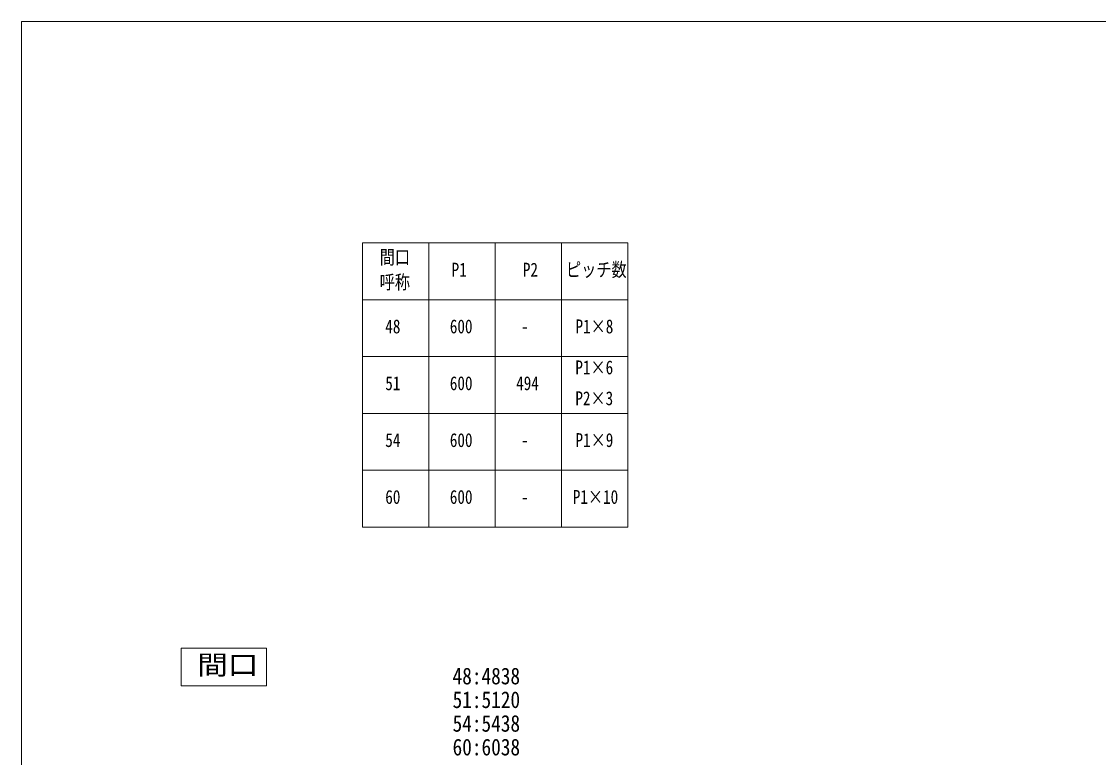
# Model space of a CAD drawing. Units: millimetres at full size, sheet at 1:40; details may follow other scales. Extents: x -11243 to 11243, y -7760 to 7760.
# Drawn here: x -11243 to 119, y -8 to 7760 of the extents above; entities that cross this region are included whole.
import ezdxf
from ezdxf.enums import TextEntityAlignment as Align

# ---------------------------------------------------------------- set-up
doc = ezdxf.new("R2010")
doc.units = ezdxf.units.MM
doc.header["$LTSCALE"] = 40
for name, color, linetype, lineweight in [('0-6_OTH_LINE', 6, 'Continuous', 9), ('0-E_DET2', 7, 'Continuous', 18), ('F-0_240', 7, 'Continuous', 9)]:
    doc.layers.add(name, color=color, linetype=linetype, lineweight=lineweight)
doc.styles.add('ＭＳ ゴシック', font='')
doc.styles.get('ＭＳ ゴシック').set_extended_font_data('MS Gothic')

msp = doc.modelspace()

# ---------------------------------------------------------------- linework, layer by layer
at = {"layer": '0-6_OTH_LINE', "color": 3}
msp.add_lwpolyline([(-9558.54, 1147.07), (-8656.67, 1147.07), (-8656.67, 747.73), (-9558.54, 747.73)], close=True, dxfattribs=at)
at = {"layer": '0-E_DET2'}
for p, q in [((-7645.74, 5423.62), (-7645.74, 4823.62)), ((-7645.74, 5423.62), (-4845.74, 5423.62)), ((-6945.74, 5423.62), (-6945.74, 4823.62)), ((-6945.74, 5423.62), (-6945.74, 4823.62)), ((-6245.74, 5423.62), (-6245.74, 4823.62)), ((-5545.74, 5423.62), (-5545.74, 4823.62)), ((-4845.74, 5423.62), (-4845.74, 2423.62)), ((-7645.74, 4823.62), (-4845.74, 4823.62)), ((-7645.74, 4823.62), (-7645.74, 2423.62)), ((-6945.74, 4823.62), (-6945.74, 2423.62)), ((-6245.74, 4823.62), (-6245.74, 2423.62)), ((-5545.74, 4823.62), (-5545.74, 2423.62)), ((-5545.74, 4823.62), (-5545.74, 2423.62)), ((-7645.74, 4223.62), (-4845.74, 4223.62)), ((-7645.74, 3623.62), (-4845.74, 3623.62)), ((-7645.74, 3023.62), (-4845.74, 3023.62)), ((-7645.74, 2423.62), (-4845.74, 2423.62))]:
    msp.add_line(p, q, dxfattribs=at)
at = {"layer": 'F-0_240', "color": 5}
for q in [(-11242.74, -7760), (10677.26, 7760)]:
    msp.add_line((-11242.74, 7760), q, dxfattribs=at)

# ---------------------------------------------------------------- texts
at = {"layer": '0-6_OTH_LINE', "color": 2, "style": 'ＭＳ ゴシック', "width": 1.15}
msp.add_text('間口', height=205.3, dxfattribs=at).set_placement((-9388.97, 804.81), align=Align.BOTTOM_LEFT)
at = {"layer": '0-6_OTH_LINE', "color": 7, "style": 'ＭＳ ゴシック', "width": 0.85}
for s, p in [('48:4838', (-6695.18, 711.29)), ('51:5120', (-6695.18, 461.29)), ('54:5438', (-6695.18, 211.29)), ('60:6038', (-6695.18, -38.71))]:
    msp.add_text(s, height=176, dxfattribs=at).set_placement(p, align=Align.BOTTOM_LEFT)
at = {"layer": '0-E_DET2', "style": 'ＭＳ ゴシック', "width": 0.8}
for s, p in [('間口', (-7464.14, 5154.87)), ('ピッチ数', (-5498.4, 5023.62)), ('P1', (-6705.14, 5023.62)), ('P2', (-5953.5, 5023.62)), ('呼称', (-7464.14, 4892.37)), ('48', (-7405.14, 4425)), ('600', (-6724.12, 4425)), ('P1×8', (-5398.1, 4425)), ('-', (-5972.48, 4425)), ('P1×6', (-5399.66, 3992.33)), ('51', (-7405.14, 3825)), ('600', (-6724.12, 3825)), ('494', (-6024.12, 3825)), ('P2×3', (-5399.66, 3666.28)), ('54', (-7405.14, 3225)), ('600', (-6724.12, 3225)), ('P1×9', (-5398.1, 3225)), ('-', (-5972.48, 3225)), ('60', (-7405.14, 2625)), ('600', (-6724.12, 2625)), ('-', (-5972.48, 2625)), ('P1×10', (-5426.63, 2625))]:
    msp.add_text(s, height=146.6, dxfattribs=at).set_placement(p, align=Align.BOTTOM_LEFT)

doc.saveas('drawing.dxf')
